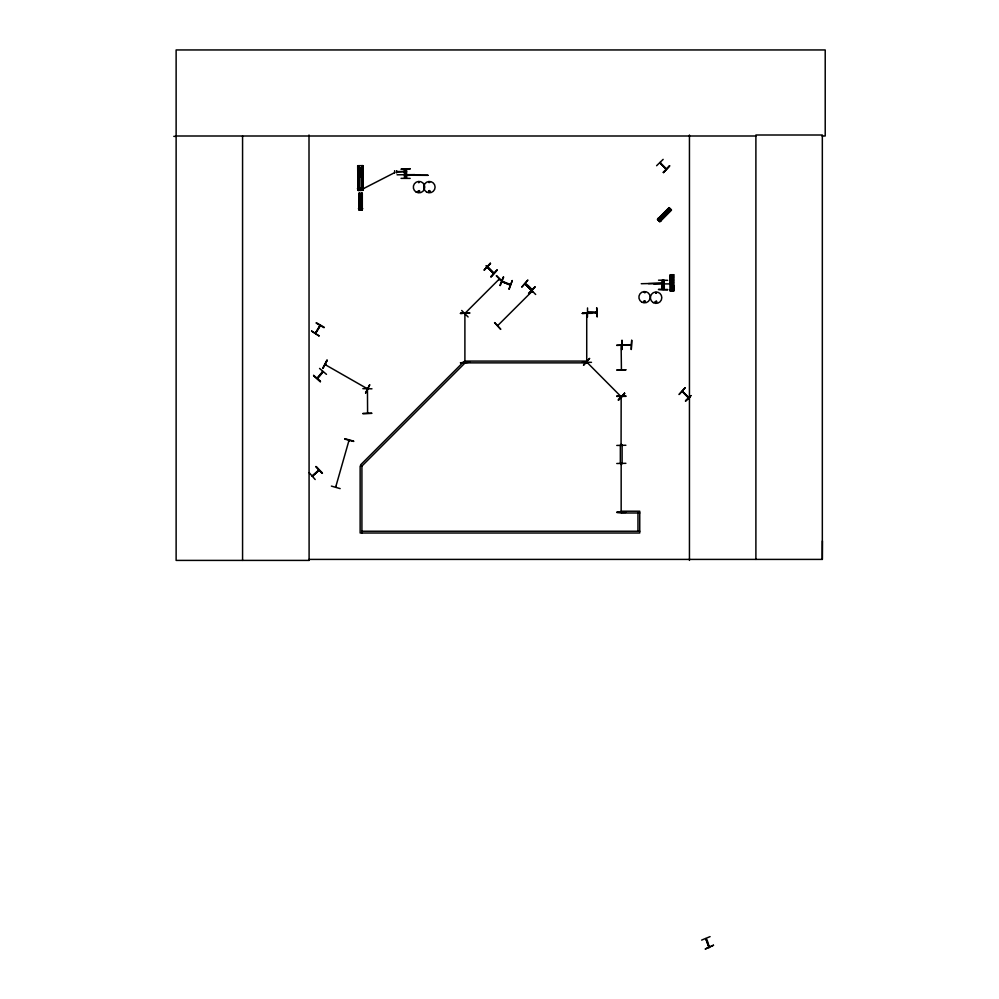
<?xml version="1.0" encoding="UTF-8"?>
<svg xmlns="http://www.w3.org/2000/svg" width="999" height="999" viewBox="0 0 999 999"><rect width="100%" height="100%" fill="white"/><g stroke="black" fill="none" stroke-linecap="round" stroke-linejoin="round"><path stroke-width="1.5" d="M822.09 136.001L825.211 136.001L825.211 49.95L176.124 49.95L176.124 560.402L309.103 560.402L309.016 559.403L822.327 559.403L822.427 540.946M325.037 364.623L326.074 364.797L325.199 364.298M335.639 487.287L336.213 486.525M335.814 486.476L335.639 487.087M348.688 441.221L349.013 440.309L335.664 487.187M525.611 284.503C523.551 280.919 534.44 290.934 530.756 289.473M586.675 362.05L587.175 361.413M621.353 396.216C619.642 395.542 622.764 398.676 621.241 396.615M709.415 946.802L708.753 946.103M665.609 168.494L666.42 168.856L660.039 162.475M498.726 279.558L499.313 279.021L464.822 313.499L465.546 312.849M464.91 362.25L464.897 361.226L465.222 362.237M587.187 314.223L587.137 313.599M586.675 361.426L587.225 362.724M620.903 395.779L621.078 396.64L586.725 362.05M621.166 445.292L621.166 444.28M621.166 463.461L621.178 464.485L621.49 463.461M418.156 191.396C420.766 188.511 419.043 194.718 418.331 190.984M418.768 190.921C417.907 193.406 421.091 190.272 418.506 191.084M428.933 182.392L429.857 182.143L429.033 182.617M428.571 191.171C430.094 194.343 430.569 188.973 428.721 190.984M428.896 191.259L429.957 191.708M430.02 191.558L429.42 190.772L428.896 191.708M644.992 292.582L644.118 292.22L644.942 292.695M645.142 301.623L644.118 301.024L644.929 301.848M655.569 301.935C658.129 300.562 654.632 303.858 656.106 301.386M464.86 313.599L465.484 312.912L465.059 313.798M464.847 361.426L465.272 362.05M586.725 313.599L586.725 362.862L465.109 362.862L361.913 466.058L361.913 533.004M621.54 463.661L621.54 464.285M316.983 378.246L322.714 371.428M367.445 388.586L367.595 412.862M524.962 283.853L531.418 290.259M663.586 285.289L662.599 285.389L663.411 284.378M331.393 486.101L340.159 488.611M344.767 439.135L353.596 441.458M349.076 441.283L349.313 440.397M360.826 189.098L360.202 189.036L360.926 190.11L360.289 189.847M488.286 267.395L487.549 266.733M494.043 273.152L487.762 266.808M660.764 163.137L660.202 162.575M682.167 391.533L688.398 397.789M688.848 397.59L687.787 397.19M499.612 279.308L498.951 279.907M532.517 291.496L531.593 291.87L532.305 291.146M319.73 326.373L319.955 325.337M320.217 325.711L315.397 333.241M312.1 475.949L318.893 469.88M502.035 281.768L510.377 285.102M502.984 282.155L496.565 275.612M503.271 276.948L499.912 285.427M500.274 285.577L503.683 277.123M508.866 289.023L512.325 280.594M509.228 289.173L512.2 280.544M405.07 174.076L406.081 174.063M655.681 292.695L656.468 293.294L655.981 292.457M621.54 445.254L621.478 444.368M621.54 512.275L621.166 511.288L621.166 512.3M595.679 312.287L596.69 312.275M622.115 344.78L631.231 344.717M326.973 360.239L322.864 368.394L326.935 360.214M322.752 368.331L327.26 360.402M325.986 364.697L325.125 364.61L367.62 388.898M315.859 332.442L315.447 333.154L319.867 325.437M320.317 325.549L315.672 333.404M324.038 327.697L316.171 323.089M322.277 371.878L322.677 372.515M465.671 313.236L465.172 313.723M497.839 325.474L532.192 291.209M532.43 291.546L531.98 291.995M645.179 302.085C645.441 298.576 642.345 302.984 644.954 302.173M323.276 371.64L317.495 378.509M595.554 312.537C600.387 313.049 584.939 310.914 588.386 312.737M596.69 312.6L587.624 312.724L596.603 312.525M631.231 345.042L622.14 345.142L631.243 345.067M317.407 378.384L323.351 371.703M326.486 374.35L319.555 368.431M521.878 286.925L527.872 280.045L521.928 286.975M528.558 293.331L534.915 286.788M528.846 293.606L535.152 287.025M490.322 263.274L484.24 270.092L490.284 263.249M484.153 270.005L490.596 263.561M491.058 276.835L497.14 270.017L491.096 276.86M490.821 276.598L497.177 270.055M461.7 310.477L468.106 316.97M494.642 322.59L500.774 329.358L494.555 322.677M532.23 291.221L531.88 292.02M535.664 294.468L529.258 287.962M583.516 365.122L589.66 358.366L583.616 365.209M587.362 362.724L586.975 361.838M618.231 399.837L624.637 393.344M656.605 165.722L663.149 159.365M663.186 172.303L669.692 165.896M663.473 172.59L669.592 165.809L663.511 172.615M657.542 219.43L669.218 207.804M657.742 219.63L669.48 208.067L657.966 219.855M658.004 219.892L669.755 208.341L658.154 220.042M658.329 220.192L658.978 220.854M670.804 209.365L659.14 221.004L670.941 209.503M659.328 221.191L671.078 209.64M659.565 221.441L671.216 209.778M659.727 221.591L671.353 209.927M682.667 392.058L682.442 391.258L688.598 397.864M690.147 397.028L685.489 400.974L690.883 395.616M685.539 401.024L690.908 395.641M309.166 472.664L315.185 479.52M322.39 473.089L315.971 466.595L322.415 473.064M313.049 475.699L319.218 470.217L312.35 476.211M464.897 362.15L464.897 313.461L464.81 314.235M621.49 464.385L621.166 463.561L621.166 512.212M502.097 281.231L510.414 284.465M394.642 172.627L363.599 188.549L357.517 188.611M621.428 369.742L621.128 345.879M710.077 936.625L701.635 940.096M706.031 939.51C706.393 934.564 713.186 960.988 705.769 938.561L709.003 947.002M713.486 945.241L705.182 949.05L713.473 945.216M620.741 395.679L621.478 396.341M367.245 388.886L366.458 388.486L367.345 388.574M360.352 209.603L360.726 209.141M672.015 290.209L671.74 291.009M656.106 293.219L656.331 292.545M531.443 290.047L525.012 283.966L531.356 290.047M666.171 169.156L659.877 162.762L666.058 169.081M362.949 165.634L357.679 165.709L357.967 190.409L363.211 190.334L362.837 165.634M358.054 168.207L362.612 168.157M358.079 169.88L362.637 169.83M358.104 172.39L362.662 172.34M358.117 174.613L362.687 174.563M358.154 177.123L362.712 177.073M358.266 187.874L362.837 187.824M357.517 188.799L363.599 188.736M410.089 168.681L400.974 169.231L410.089 169.018M396.653 171.541L406.506 171.591M404.258 171.865L406.518 171.84M396.653 172.065L404.258 171.478M405.057 173.252L406.069 173.239L405.981 174.063M405.057 173.626L406.081 173.626M405.07 173.888L406.081 173.876M405.07 174.263L406.081 174.251M397.04 174.8L414.91 174.638M401.049 178.346L410.177 178.396M587.537 307.929L587.474 317.058M596.653 307.879L597.177 316.995L596.728 307.879M460.502 313.311L469.617 313.249M582.367 313.311L591.495 313.311M621.628 349.5L622.077 340.372L621.678 349.5M622.202 345.092L631.106 344.692M582.367 362.275L591.495 362.337M616.77 395.979L625.886 395.954M616.77 396.416L625.886 396.353M625.886 445.254L616.77 445.442M616.77 463.499L625.886 463.311M616.77 512.4L625.886 512.325L616.77 512.337L621.328 512.762M616.708 345.317L625.836 345.105L616.72 345.379M362.849 388.648L371.965 388.811M362.849 413.549L371.965 413.299L362.849 413.574M173.789 136.351L176.124 136.351M176.124 136.001L755.893 136.001M359.028 195.017L362.063 195.017M359.028 196.141L362.063 196.141M359.028 197.814L362.063 197.814M359.028 199.3L362.063 199.3M359.028 200.961L362.063 200.961M359.028 208.142L362.063 208.142M358.516 208.616L362.575 208.616M358.516 208.741L362.575 208.741M670.441 276.411L673.476 276.411M670.441 277.535L673.476 277.535M670.441 279.208L673.476 279.208M658.541 280.195L667.657 280.319M670.441 280.682L673.476 280.682M670.441 282.355L673.476 282.355M663.373 283.291L648.426 283.616M653.771 283.903L671.64 283.903M662.599 284.378L663.586 284.465M662.599 284.752L663.611 284.752M662.599 285.002L663.611 285.002M662.137 286.775L664.397 286.775M662.137 287.038L664.397 287.038M658.541 289.498L667.657 289.498M670.441 289.535L673.476 289.535M667.657 289.897L658.541 289.435M669.929 290.01L673.988 290.01M586.725 361.089L465.109 361.089L465.109 362.862L463.848 361.613L360.651 464.81L361.913 466.058L360.139 466.058L360.139 533.004L639.747 533.004L639.747 511.213L621.503 511.213L621.503 512.986L639.747 512.986M361.913 531.231L639.747 531.231M344.892 438.686L353.683 441.133M502.122 281.681L510.414 285.015M325.412 364.298L325.999 364.747M419.293 181.968L418.681 182.755L419.355 182.08M465.222 313.411L465.222 314.323M316.371 322.739L324.275 327.297M487.849 267.607C507.017 286.8 471.316 251.074 493.618 273.301M493.943 272.977L493.169 272.864M465.259 361.413L465.222 362.15M313.599 375.499L320.529 381.431M496.328 275.849L502.809 282.267M668.031 208.991L670.192 211.139M667.245 209.778L669.392 211.925M666.058 210.951L668.219 213.112M665.009 212L667.157 214.161M663.823 213.187L665.983 215.334M658.766 218.257L660.913 220.417M657.979 218.331L660.851 221.191M682.442 391.258L688.723 397.465M316.059 466.508L322.053 473.389M621.078 445.104L621.166 396.553M362.337 165.634L362.5 190.334M361.75 165.647L361.963 190.347M361.276 190.347L359.877 190.372M358.966 165.697L359.19 190.397M358.691 167.245L358.941 190.397M358.604 167.245L358.828 190.397M358.304 167.245L358.666 190.397M358.079 165.709L358.304 190.409L357.992 165.709M406.543 169.181L406.581 178.309M406.168 169.181L406.143 178.309M405.007 169.193L405.107 178.322L404.895 169.193M396.64 170.667L396.665 172.939M394.617 170.679L394.642 172.964M621.952 340.372L622.077 349.5M822.327 559.403L822.327 135.002L755.893 135.002L755.893 559.403M689.447 135.002L689.447 560.402M674.025 285.764L674.025 288.049M673.451 274.725L673.476 291.209M673.239 274.725L673.239 291.209M673.114 274.725L673.126 291.209M672.914 274.725L672.889 291.209M672.664 274.725L672.652 291.209M672.002 285.764L672.002 288.049M671.203 274.737L671.278 291.221M671.066 274.737L671.003 291.221M670.866 274.737L670.816 291.221L670.604 274.737M670.466 274.737L670.441 291.221M664.11 280.319L664.11 289.435M663.673 280.319L663.673 289.435M663.611 280.319L663.611 289.435M663.373 283.204L641.258 283.716M662.599 280.319L662.462 289.435M662.087 280.319L662.087 289.435M637.974 512.986L637.974 531.231M362.063 193.331L362.063 209.815M362.038 209.815L361.9 193.331L361.825 209.815M361.638 193.331L361.476 209.815M361.238 193.331L361.313 209.815M359.79 193.344L359.865 209.827M359.615 193.344L359.652 209.827M359.028 193.344L359.053 209.827M309.003 135.002L309.103 560.402M242.57 136.001L242.57 560.402M359.428 175.599C360.714 179.445 362.412 172.827 359.428 175.599M359.89 199.95C360.714 202.535 361.9 198.139 359.89 199.95M664.847 213.499C665.671 216.084 666.845 211.676 664.847 213.499M655.257 301.71C656.343 305.082 657.879 299.325 655.257 301.71M671.303 281.343C672.127 283.928 673.314 279.52 671.303 281.343M369.667 384.877L365.597 393.057L369.667 384.877M311.588 331.044L319.23 336.039L311.576 331.056M313.636 375.462L320.317 381.68L313.636 375.462M624.55 393.256L618.506 400.099L624.55 393.256M669.068 207.642L657.454 219.343L659.902 221.766L671.49 210.065L669.055 207.642M685.164 387.749L679.045 394.53L685.127 387.712M420.254 174.887L405.307 175.437L420.254 174.887M469.617 312.874L460.502 313.436L469.617 312.874M591.483 312.874L582.367 313.436L591.483 312.874M631.705 340.322L631.281 349.438L631.705 340.322M469.617 362.212L460.502 362.774L469.617 362.212M625.836 369.83L616.72 370.055L625.836 369.767M427.972 175.25L412.912 175.25L427.972 175.349M362.3 193.331L358.791 193.344L358.791 209.827L362.3 209.815L362.3 193.331M673.726 274.725L670.204 274.737L670.279 291.221L673.726 291.209L673.701 274.725M622.115 445.179L620.342 445.179L620.342 463.424L622.115 463.424L622.115 445.179M362.899 190.334L362.637 165.634L362.862 190.334M362.325 190.334L362.05 167.183L362.212 190.347M361.713 188.799L361.388 167.195L361.601 188.799M359.528 188.848L359.29 167.233L359.415 188.848M404.645 178.322L404.558 169.206L404.595 178.322M359.378 209.827L359.39 193.344L359.265 209.827M416.183 192.07A5.694 5.694 0 0 0 424.737 187.125A5.694 5.694 0 0 0 416.183 182.193A5.694 5.694 0 0 0 416.183 192.07M641.72 302.11A5.669 5.669 0 0 0 650.212 297.202A5.669 5.669 0 0 0 641.72 292.295A5.669 5.669 0 0 0 641.72 302.11M653.259 302.61A5.694 5.694 0 0 0 661.813 297.677A5.694 5.694 0 0 0 653.259 292.732A5.694 5.694 0 0 0 653.259 302.61M426.585 192.045A5.682 5.682 0 0 0 435.102 187.125A5.682 5.682 0 0 0 426.585 182.218A5.682 5.682 0 0 0 426.585 192.045"/></g></svg>
